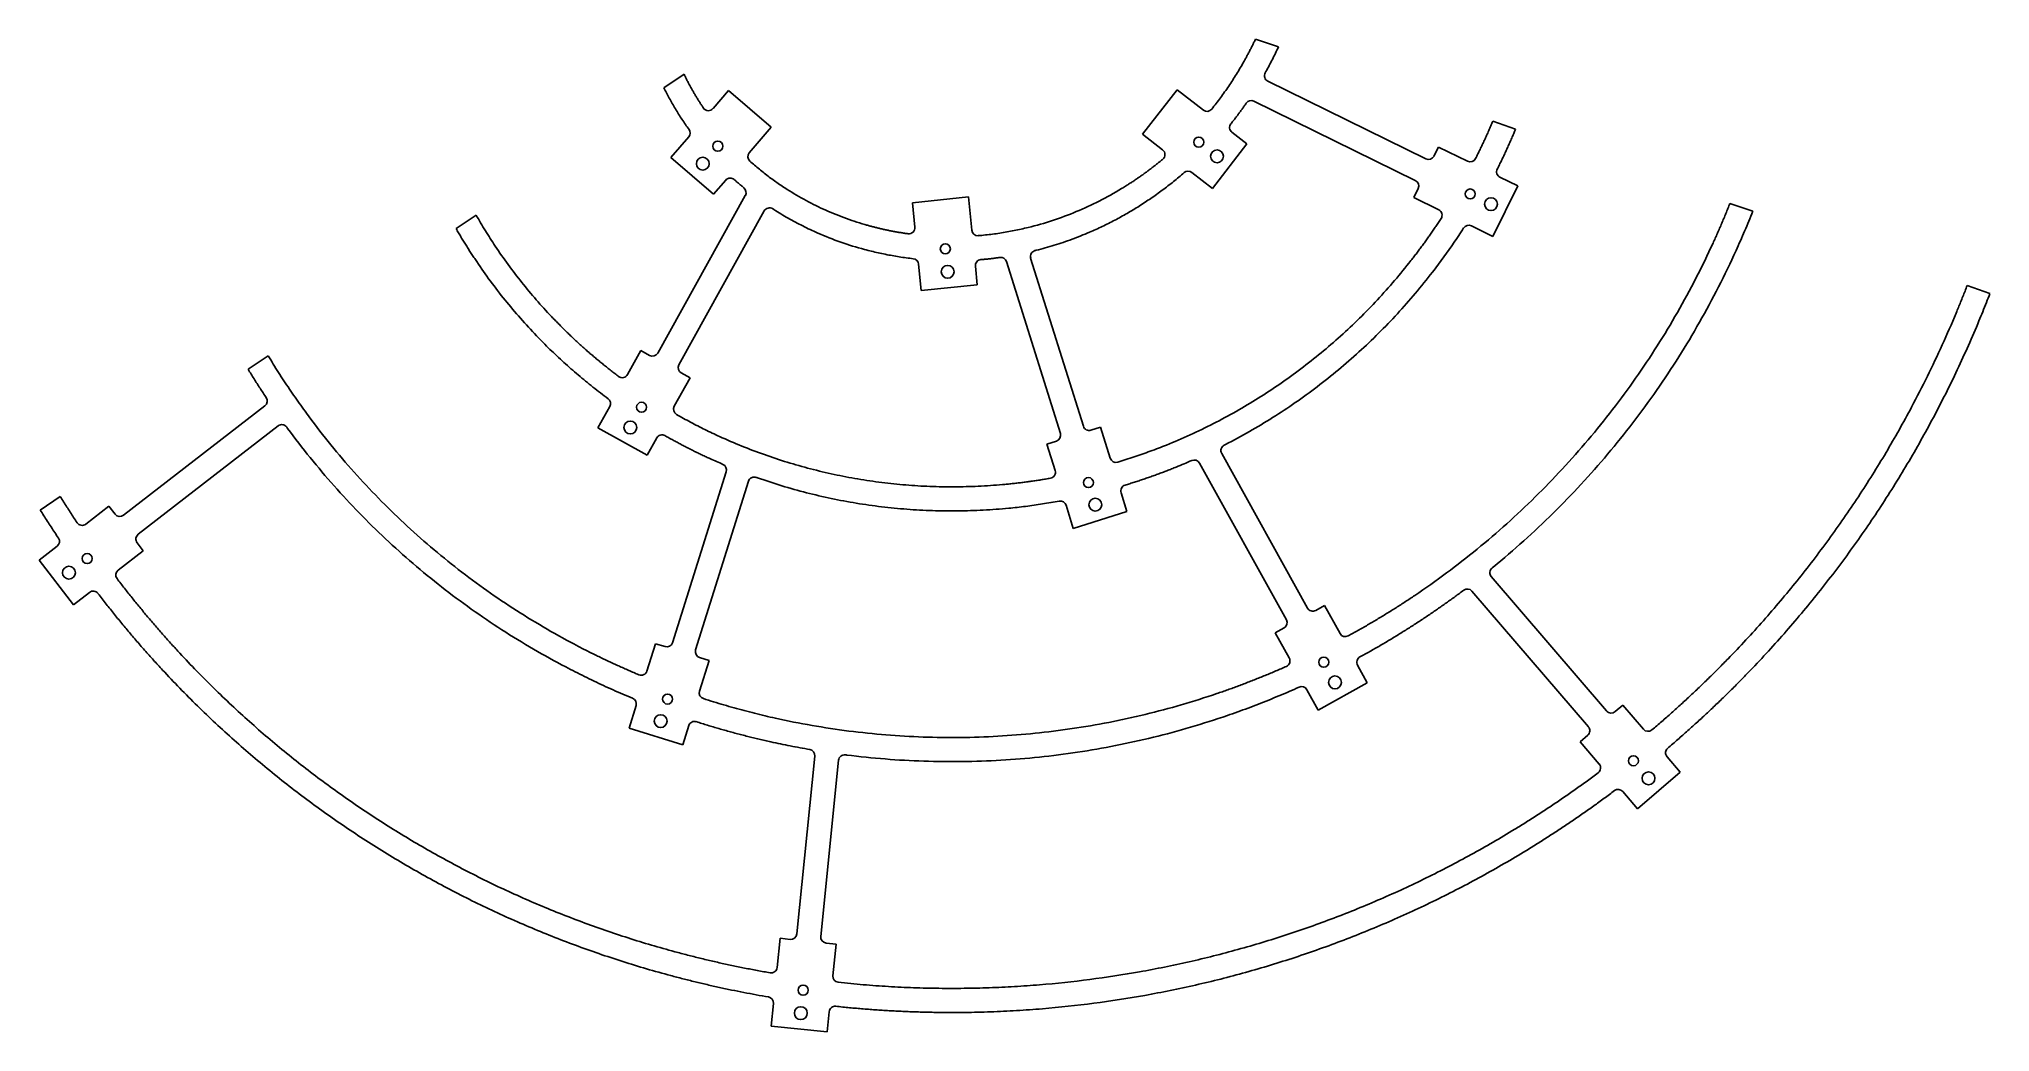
# Model space of a CAD drawing. Header units: millimetres. Extents: x -21.7 to 26.8, y -27.7 to -3.
import ezdxf

# ---------------------------------------------------------------- set-up
doc = ezdxf.new("R2010")
doc.units = ezdxf.units.MM

msp = doc.modelspace()

# ---------------------------------------------------------------- linework, layer by layer
at = {"color": 7, "linetype": 'Continuous', "lineweight": 25}
for p, q in [((9.126, -3.16), (8.556, -2.963)), ((-6.176, -4.179), (-5.674, -3.84)), ((-4.566, -4.244), (-4.953, -4.694)), ((-3.504, -5.156), (-4.566, -4.244)), ((6.602, -4.226), (5.745, -5.333)), ((7.257, -4.733), (6.602, -4.226)), ((12.799, -5.944), (8.86, -4.012)), ((12.534, -6.483), (8.513, -4.51)), ((-4.051, -5.792), (-3.504, -5.156)), ((5.745, -5.333), (6.243, -5.718)), ((8.341, -5.572), (7.968, -5.284)), ((15.031, -5.205), (14.463, -5.008)), ((-5.558, -5.399), (-5.999, -5.913)), ((7.484, -6.679), (8.341, -5.572)), ((13.109, -5.651), (12.999, -5.875)), ((13.834, -6.006), (13.109, -5.651)), ((-5.999, -5.913), (-4.937, -6.825)), ((6.97, -6.281), (7.484, -6.679)), ((-4.937, -6.825), (-4.637, -6.475)), ((12.603, -6.684), (12.493, -6.908)), ((14.468, -7.877), (15.085, -6.62)), ((15.085, -6.62), (14.642, -6.403)), ((-6.327, -10.78), (-4.148, -6.854)), ((-5.802, -11.071), (-3.677, -7.243)), ((1.405, -6.894), (0.012, -7.036)), ((0.012, -7.036), (0.074, -7.646)), ((1.489, -7.723), (1.405, -6.894)), ((12.493, -6.908), (13.116, -7.214)), ((20.937, -7.25), (20.369, -7.053)), ((-11.351, -7.681), (-10.852, -7.344)), ((13.93, -7.613), (14.468, -7.877)), ((0.167, -8.565), (0.234, -9.225)), ((1.627, -9.083), (1.58, -8.618)), ((3.696, -12.782), (2.354, -8.504)), ((4.269, -12.602), (2.956, -8.42)), ((0.234, -9.225), (1.627, -9.083)), ((26.842, -9.295), (26.275, -9.098)), ((-16.526, -11.183), (-16.029, -10.847)), ((-6.75, -10.717), (-7.081, -11.315)), ((-6.531, -10.839), (-6.75, -10.717)), ((-5.918, -12.104), (-5.525, -11.397)), ((-5.525, -11.397), (-5.744, -11.275)), ((-19.631, -14.816), (-16.111, -12.091)), ((-7.522, -12.109), (-7.817, -12.641)), ((-19.264, -15.291), (-15.779, -12.593)), ((4.695, -12.626), (4.457, -12.7)), ((4.937, -13.397), (4.695, -12.626)), ((-7.817, -12.641), (-6.593, -13.32)), ((-6.593, -13.32), (-6.355, -12.891)), ((3.598, -12.97), (3.359, -13.045)), ((3.359, -13.045), (3.566, -13.702)), ((9.324, -17.417), (7.16, -13.518)), ((9.849, -17.126), (7.713, -13.278)), ((-5.959, -17.989), (-4.623, -13.732)), ((-5.386, -18.169), (-4.069, -13.97)), ((-21.703, -14.686), (-21.205, -14.349)), ((3.837, -14.568), (4.018, -15.144)), ((5.354, -14.725), (5.207, -14.255)), ((-19.995, -14.592), (-20.57, -15.037)), ((-19.842, -14.789), (-19.995, -14.592)), ((4.018, -15.144), (5.354, -14.725)), ((-19.138, -15.699), (-19.291, -15.501)), ((-21.283, -15.589), (-21.734, -15.938)), ((-21.734, -15.938), (-20.878, -17.045)), ((-19.765, -16.184), (-19.138, -15.699)), ((17.297, -19.688), (14.425, -16.343)), ((-20.878, -17.045), (-20.477, -16.735)), ((16.842, -20.079), (13.943, -16.703)), ((10.272, -17.063), (10.053, -17.185)), ((10.659, -17.761), (10.272, -17.063)), ((9.266, -17.621), (9.047, -17.743)), ((9.047, -17.743), (9.395, -18.369)), ((-6.385, -18.013), (-6.599, -18.693)), ((-6.147, -18.087), (-6.385, -18.013)), ((-5.049, -18.432), (-5.288, -18.357)), ((-5.288, -19.193), (-5.049, -18.432)), ((11.339, -18.987), (11.096, -18.548)), ((9.833, -19.159), (10.115, -19.666)), ((10.115, -19.666), (11.339, -18.987)), ((-6.869, -19.555), (-7.044, -20.112)), ((17.698, -19.542), (17.509, -19.704)), ((18.215, -20.143), (17.698, -19.542)), ((-7.044, -20.112), (-5.708, -20.531)), ((-5.708, -20.531), (-5.558, -20.052)), ((16.826, -20.291), (16.636, -20.453)), ((-2.868, -25.239), (-2.418, -20.811)), ((16.636, -20.453), (17.112, -21.008)), ((19.131, -21.211), (18.801, -20.826)), ((-2.271, -25.299), (-1.825, -20.914)), ((18.069, -22.123), (19.131, -21.211)), ((17.699, -21.692), (18.069, -22.123)), ((-3.281, -25.347), (-3.355, -26.072)), ((-3.033, -25.373), (-3.281, -25.347)), ((-1.889, -25.489), (-2.137, -25.464)), ((-1.969, -26.278), (-1.889, -25.489)), ((-3.446, -26.97), (-3.504, -27.536)), ((-2.111, -27.678), (-2.06, -27.173)), ((-3.504, -27.536), (-2.111, -27.678))]:
    msp.add_line(p, q, dxfattribs=at)
for centre, radius in [((-4.833, -5.629), 0.125), ((7.142, -5.529), 0.125), ((7.597, -5.881), 0.16), ((-5.208, -6.065), 0.16), ((13.901, -6.819), 0.125), ((14.417, -7.072), 0.16), ((0.832, -8.184), 0.125), ((0.89, -8.756), 0.16), ((-6.732, -12.128), 0.125), ((-7.011, -12.631), 0.16), ((4.394, -14.004), 0.125), ((4.566, -14.553), 0.16), ((-20.535, -15.895), 0.125), ((-20.99, -16.247), 0.16), ((10.254, -18.474), 0.125), ((10.533, -18.977), 0.16), ((-6.084, -19.391), 0.125), ((-6.256, -19.94), 0.16), ((17.965, -20.927), 0.125), ((18.34, -21.363), 0.16), ((-2.709, -26.637), 0.125), ((-2.767, -27.209), 0.16)]:
    msp.add_circle(centre, radius, dxfattribs=at)
for centre, start, end in [((8.927, -3.878), 150.6885, 243.8702), ((-5.067, -4.596), 213.9349, 319.351), ((7.349, -4.614), 232.2547, 321.3357), ((8.447, -4.645), 63.8702, 145.3056), ((-5.672, -5.302), 319.351, 35.7739), ((8.06, -5.165), 141.4227, 232.2547), ((-3.937, -5.89), 139.351, 228.2438), ((6.151, -5.837), 309.809, 52.2547), ((6.878, -6.4), 52.2547, 131.0261), ((12.865, -5.809), 243.8702, 333.8702), ((13.9, -5.872), 243.8702, 333.3223), ((14.708, -6.268), 153.3577, 243.8702), ((-4.523, -6.573), 48.3697, 139.351), ((-4.279, -6.782), 330.9663, 50.6828), ((12.468, -6.617), 333.8702, 63.8702), ((-3.546, -7.315), 57.172, 150.9663), ((13.05, -7.348), 326.8212, 63.8702), ((-0.076, -7.661), 262.0325, 5.8048), ((1.638, -7.708), 185.8048, 274.7994), ((13.864, -7.747), 63.8702, 147.2186), ((3.1, -8.375), 103.9536, 197.4202), ((0.018, -8.58), 5.8048, 83.5154), ((1.729, -8.603), 94.9035, 185.8048), ((2.211, -8.548), 17.4202, 98.078), ((-6.458, -10.707), 240.9663, 330.9663), ((-5.671, -11.144), 150.9663, 240.9663), ((-7.212, -11.242), 233.0565, 330.9663), ((-16.203, -11.972), 307.7411, 33.6362), ((-7.653, -12.036), 330.9663, 53.5597), ((-5.787, -12.177), 150.9663, 240.3602), ((-15.687, -12.711), 36.198, 127.7411), ((4.412, -12.557), 197.4202, 287.4202), ((-6.224, -12.964), 60.3982, 150.9663), ((3.553, -12.827), 287.4202, 17.4202), ((7.844, -13.205), 117.006, 209.0325), ((-4.766, -13.687), 342.5806, 66.875), ((5.08, -13.352), 197.4202, 286.8478), ((7.029, -13.591), 29.0325, 113.6286), ((-3.926, -14.015), 70.4434, 162.5806), ((3.423, -13.747), 279.9638, 17.4202), ((5.35, -14.211), 106.8818, 197.4202), ((3.694, -14.613), 17.4202, 100.4122), ((-20.661, -14.918), 213.5939, 307.7415), ((-19.723, -14.698), 217.7415, 307.7411), ((-21.375, -15.47), 307.7415, 33.7357), ((-19.172, -15.409), 127.7411, 217.7415), ((-19.673, -16.303), 127.7415, 217.4195), ((14.539, -16.246), 129.216, 220.645), ((-20.385, -16.854), 37.4305, 127.7415), ((13.83, -16.801), 40.645, 126.8405), ((9.193, -17.49), 299.0325, 29.0325), ((9.98, -17.053), 209.0325, 299.0325), ((10.79, -17.688), 209.0325, 298.6354), ((-6.102, -17.944), 252.5806, 342.5806), ((-5.243, -18.214), 162.5806, 252.5806), ((9.264, -18.442), 293.9127, 29.0325), ((11.227, -18.475), 118.652, 209.0325), ((-6.742, -18.648), 247.2513, 342.5806), ((-7.012, -19.51), 342.5806, 67.4834), ((-5.145, -19.238), 162.5806, 252.1698), ((9.702, -19.231), 29.0325, 114.1272), ((17.411, -19.591), 220.645, 310.6448), ((-5.415, -20.097), 72.1877, 162.5806), ((16.728, -20.177), 310.6448, 40.645), ((18.328, -20.045), 220.6448, 310.3399), ((-2.567, -20.795), 354.1929, 80.2426), ((-1.676, -20.929), 82.7098, 174.1929), ((18.915, -20.728), 130.3497, 220.6448), ((16.998, -21.105), 306.7456, 40.6448), ((17.585, -21.79), 40.6448, 126.8711), ((-3.018, -25.224), 264.1929, 354.1929), ((-2.122, -25.315), 174.1929, 264.1929), ((-3.504, -26.057), 260.1732, 354.1929), ((-1.82, -26.293), 174.1929, 263.8794), ((-3.596, -26.955), 354.1929, 80.3067), ((-1.911, -27.188), 83.8898, 174.1929)]:
    msp.add_arc(centre, 0.15, start, end, dxfattribs=at)
for points, knots in [([(8.556, -2.963), (8.543, -2.99), (8.517, -3.045), (8.476, -3.126), (8.435, -3.207), (8.394, -3.288), (8.351, -3.368), (8.308, -3.448), (8.249, -3.553), (8.174, -3.682), (8.082, -3.835), (7.987, -3.986), (7.888, -4.134), (7.787, -4.281), (7.683, -4.425), (7.576, -4.568), (7.503, -4.661), (7.466, -4.708)], [0, 0, 0, 0, 0.044057, 0.088106, 0.13215, 0.176195, 0.220245, 0.264304, 0.308378, 0.39514, 0.481743, 0.568223, 0.654615, 0.740953, 0.827273, 0.91361, 1, 1, 1, 1]), ([(8.796, -3.804), (8.801, -3.794), (8.835, -3.734), (8.896, -3.623), (8.975, -3.47), (9.052, -3.316), (9.101, -3.212), (9.126, -3.16)], [0, 0, 0, 0, 0.048098, 0.286181, 0.524141, 0.762055, 1, 1, 1, 1]), ([(-5.191, -4.68), (-5.207, -4.656), (-5.239, -4.609), (-5.285, -4.537), (-5.33, -4.465), (-5.375, -4.392), (-5.418, -4.319), (-5.461, -4.246), (-5.503, -4.171), (-5.543, -4.097), (-5.583, -4.022), (-5.622, -3.946), (-5.652, -3.885), (-5.669, -3.85), (-5.674, -3.84)], [0, 0, 0, 0, 0.088135, 0.176155, 0.264072, 0.351901, 0.439654, 0.527346, 0.61499, 0.702599, 0.790188, 0.87777, 0.965358, 1, 1, 1, 1]), ([(-6.176, -4.179), (-6.166, -4.199), (-6.145, -4.24), (-6.101, -4.326), (-6.042, -4.436), (-5.967, -4.569), (-5.89, -4.701), (-5.809, -4.832), (-5.726, -4.961), (-5.64, -5.088), (-5.58, -5.172), (-5.55, -5.214)], [0, 0, 0, 0, 0.056201, 0.112456, 0.238924, 0.36541, 0.491969, 0.618653, 0.745518, 0.872616, 1, 1, 1, 1]), ([(7.943, -5.071), (7.962, -5.048), (8, -5), (8.056, -4.928), (8.111, -4.855), (8.165, -4.782), (8.219, -4.708), (8.272, -4.634), (8.306, -4.584), (8.324, -4.56)], [0, 0, 0, 0, 0.142975, 0.285888, 0.428753, 0.571584, 0.714393, 0.857194, 1, 1, 1, 1]), ([(14.463, -5.008), (14.446, -5.047), (14.413, -5.126), (14.362, -5.243), (14.309, -5.361), (14.256, -5.477), (14.202, -5.593), (14.147, -5.709), (14.091, -5.824), (14.053, -5.901), (14.034, -5.939)], [0, 0, 0, 0, 0.125038, 0.250048, 0.375038, 0.500016, 0.624993, 0.749977, 0.874976, 1, 1, 1, 1]), ([(14.574, -6.201), (14.592, -6.164), (14.628, -6.092), (14.681, -5.982), (14.734, -5.872), (14.786, -5.762), (14.836, -5.651), (14.886, -5.54), (14.935, -5.429), (14.984, -5.317), (15.015, -5.242), (15.031, -5.205)], [0, 0, 0, 0, 0.111144, 0.222264, 0.333367, 0.44446, 0.555549, 0.666641, 0.777743, 0.88886, 1, 1, 1, 1]), ([(-0.096, -7.81), (-0.127, -7.805), (-0.187, -7.797), (-0.278, -7.782), (-0.369, -7.767), (-0.459, -7.75), (-0.549, -7.733), (-0.639, -7.714), (-0.728, -7.695), (-0.818, -7.674), (-0.907, -7.652), (-0.995, -7.629), (-1.084, -7.605), (-1.319, -7.538), (-1.697, -7.414), (-2.206, -7.204), (-2.697, -6.957), (-3.057, -6.741), (-3.296, -6.582), (-3.425, -6.492), (-3.552, -6.399), (-3.676, -6.304), (-3.799, -6.206), (-3.919, -6.106), (-3.998, -6.037), (-4.037, -6.002)], [0, 0, 0, 0, 0.020926, 0.041829, 0.062714, 0.083582, 0.104437, 0.125282, 0.14612, 0.166954, 0.187787, 0.208622, 0.229461, 0.250308, 0.375552, 0.50038, 0.625563, 0.75026, 0.786049, 0.821773, 0.857449, 0.893093, 0.928721, 0.964351, 1, 1, 1, 1]), ([(6.247, -5.952), (6.224, -5.971), (6.177, -6.01), (6.107, -6.067), (6.036, -6.123), (5.964, -6.178), (5.892, -6.232), (5.819, -6.286), (5.746, -6.339), (5.673, -6.391), (5.598, -6.442), (5.524, -6.493), (5.448, -6.542), (5.372, -6.591), (5.296, -6.639), (5.065, -6.781), (4.67, -7.001), (4.096, -7.267), (3.504, -7.487), (3.041, -7.62), (2.719, -7.695), (2.542, -7.732), (2.365, -7.766), (2.187, -7.795), (2.009, -7.82), (1.83, -7.841), (1.71, -7.852), (1.651, -7.857)], [0, 0, 0, 0, 0.017937, 0.035856, 0.05376, 0.071651, 0.08953, 0.1074, 0.125263, 0.14312, 0.160975, 0.178828, 0.196682, 0.214538, 0.2324, 0.250268, 0.375474, 0.500326, 0.625515, 0.750219, 0.786049, 0.8218, 0.85749, 0.893137, 0.928759, 0.964374, 1, 1, 1, 1]), ([(3.063, -8.23), (3.074, -8.227), (3.236, -8.187), (3.546, -8.099), (3.988, -7.949), (4.386, -7.79), (4.74, -7.63), (5.053, -7.473), (5.359, -7.304), (5.609, -7.153), (5.805, -7.026), (5.95, -6.929), (6.093, -6.829), (6.235, -6.726), (6.374, -6.62), (6.511, -6.512), (6.647, -6.401), (6.735, -6.325), (6.78, -6.286)], [0, 0, 0, 0, 0.008074, 0.118112, 0.228282, 0.338896, 0.421421, 0.503952, 0.586614, 0.669535, 0.710816, 0.752074, 0.793324, 0.834583, 0.875864, 0.917184, 0.958558, 1, 1, 1, 1]), ([(-4.424, -6.461), (-4.404, -6.478), (-4.365, -6.513), (-4.305, -6.565), (-4.245, -6.615), (-4.204, -6.649), (-4.184, -6.666)], [0, 0, 0, 0, 0.250128, 0.500154, 0.750103, 1, 1, 1, 1]), ([(-3.465, -7.189), (-3.455, -7.196), (-3.33, -7.276), (-3.085, -7.424), (-2.721, -7.618), (-2.285, -7.823), (-1.773, -8.025), (-1.322, -8.165), (-1.008, -8.245), (-0.836, -8.286), (-0.664, -8.322), (-0.49, -8.355), (-0.316, -8.384), (-0.141, -8.41), (-0.024, -8.424), (0.035, -8.431)], [0, 0, 0, 0, 0.009037, 0.119001, 0.229089, 0.339595, 0.504418, 0.669871, 0.717002, 0.764107, 0.811208, 0.858327, 0.905484, 0.952701, 1, 1, 1, 1]), ([(20.369, -7.053), (20.352, -7.095), (20.319, -7.178), (20.268, -7.302), (20.216, -7.426), (20.164, -7.55), (20.11, -7.674), (20.056, -7.797), (20.002, -7.919), (19.831, -8.295), (19.529, -8.918), (19.066, -9.771), (18.565, -10.601), (18.026, -11.409), (17.452, -12.19), (16.843, -12.945), (16.199, -13.672), (15.523, -14.367), (14.816, -15.032), (14.079, -15.662), (13.314, -16.259), (12.711, -16.686), (12.288, -16.967), (12.055, -17.117), (11.82, -17.264), (11.583, -17.408), (11.345, -17.548), (11.104, -17.686), (10.943, -17.775), (10.862, -17.82)], [0, 0, 0, 0, 0.009178, 0.018355, 0.027531, 0.036706, 0.04588, 0.055055, 0.06423, 0.073405, 0.139606, 0.205797, 0.272027, 0.338185, 0.404394, 0.470564, 0.536766, 0.602929, 0.669136, 0.735286, 0.801467, 0.867641, 0.886579, 0.905502, 0.924413, 0.943315, 0.962211, 0.981105, 1, 1, 1, 1]), ([(14.444, -16.129), (14.454, -16.122), (14.722, -15.903), (15.238, -15.459), (15.968, -14.773), (16.665, -14.052), (17.328, -13.301), (17.956, -12.52), (18.547, -11.712), (19.101, -10.877), (19.616, -10.017), (20.092, -9.135), (20.42, -8.454), (20.629, -7.987), (20.734, -7.742), (20.837, -7.497), (20.904, -7.332), (20.937, -7.25)], [0, 0, 0, 0, 0.00332, 0.093375, 0.183514, 0.273574, 0.363698, 0.45376, 0.543879, 0.63391, 0.72405, 0.814118, 0.904205, 0.928153, 0.952099, 0.976047, 1, 1, 1, 1]), ([(-11.351, -7.681), (-11.33, -7.716), (-11.29, -7.786), (-11.228, -7.89), (-11.165, -7.994), (-11.101, -8.097), (-11.037, -8.199), (-10.971, -8.302), (-10.904, -8.403), (-10.75, -8.635), (-10.498, -8.992), (-10.135, -9.461), (-9.751, -9.915), (-9.43, -10.265), (-9.181, -10.52), (-9.012, -10.687), (-8.841, -10.851), (-8.666, -11.012), (-8.49, -11.17), (-8.31, -11.325), (-8.128, -11.477), (-7.942, -11.626), (-7.755, -11.773), (-7.628, -11.868), (-7.564, -11.915)], [0, 0, 0, 0, 0.0211952, 0.0423904, 0.0635872, 0.0847873, 0.1059925, 0.1272042, 0.1484243, 0.1696544, 0.2733926, 0.3772738, 0.4810098, 0.584868, 0.6263774, 0.6678558, 0.7093149, 0.7507669, 0.7922238, 0.8336975, 0.8752, 0.9167433, 0.9583394, 1, 1, 1, 1]), ([(-7.302, -11.362), (-7.334, -11.338), (-7.397, -11.29), (-7.491, -11.218), (-7.584, -11.144), (-7.676, -11.07), (-7.768, -10.995), (-7.859, -10.92), (-7.949, -10.844), (-8.039, -10.767), (-8.128, -10.689), (-8.216, -10.61), (-8.303, -10.531), (-8.39, -10.451), (-8.476, -10.37), (-8.561, -10.288), (-8.645, -10.206), (-8.729, -10.122), (-8.812, -10.039), (-8.895, -9.954), (-9.078, -9.762), (-9.357, -9.455), (-9.716, -9.024), (-10.057, -8.578), (-10.315, -8.209), (-10.5, -7.926), (-10.621, -7.734), (-10.739, -7.54), (-10.814, -7.409), (-10.852, -7.344)], [0, 0, 0, 0, 0.021981, 0.043943, 0.065887, 0.087815, 0.10973, 0.131632, 0.153523, 0.175405, 0.19728, 0.21915, 0.241016, 0.262879, 0.284742, 0.306607, 0.328474, 0.350347, 0.372225, 0.394112, 0.416009, 0.520029, 0.623954, 0.727977, 0.831866, 0.873934, 0.91597, 0.957988, 1, 1, 1, 1]), ([(13.175, -7.43), (13.154, -7.463), (13.111, -7.528), (13.046, -7.625), (12.98, -7.722), (12.913, -7.818), (12.846, -7.914), (12.778, -8.009), (12.709, -8.103), (12.639, -8.197), (12.569, -8.291), (12.498, -8.383), (12.319, -8.614), (12.022, -8.976), (11.594, -9.456), (11.145, -9.917), (10.677, -10.358), (10.19, -10.778), (9.685, -11.177), (9.163, -11.553), (8.626, -11.906), (8.074, -12.236), (7.507, -12.54), (6.928, -12.82), (6.469, -13.017), (6.136, -13.148), (5.936, -13.223), (5.734, -13.296), (5.532, -13.366), (5.328, -13.432), (5.192, -13.474), (5.124, -13.495)], [0, 0, 0, 0, 0.011384, 0.022763, 0.034137, 0.045508, 0.056875, 0.06824, 0.079604, 0.090967, 0.102329, 0.113692, 0.125056, 0.187607, 0.25009, 0.312623, 0.375111, 0.437636, 0.500117, 0.562644, 0.625108, 0.687632, 0.750084, 0.812592, 0.875046, 0.895891, 0.916723, 0.937545, 0.958362, 0.979179, 1, 1, 1, 1]), ([(7.776, -13.071), (7.787, -13.066), (7.998, -12.958), (8.405, -12.738), (8.984, -12.39), (9.548, -12.017), (10.094, -11.62), (10.623, -11.199), (11.132, -10.755), (11.622, -10.29), (12.09, -9.803), (12.537, -9.297), (12.868, -8.888), (13.095, -8.59), (13.229, -8.409), (13.36, -8.226), (13.489, -8.042), (13.615, -7.855), (13.697, -7.729), (13.737, -7.666)], [0, 0, 0, 0, 0.004463, 0.087393, 0.17043, 0.253355, 0.336377, 0.419307, 0.502308, 0.585231, 0.66822, 0.751119, 0.834112, 0.861742, 0.889372, 0.917006, 0.944652, 0.972315, 1, 1, 1, 1]), ([(1.716, -8.454), (1.748, -8.451), (1.811, -8.445), (1.906, -8.436), (2.001, -8.425), (2.095, -8.413), (2.158, -8.404), (2.19, -8.4)], [0, 0, 0, 0, 0.2000878, 0.4001072, 0.6000827, 0.8000388, 1, 1, 1, 1]), ([(26.275, -9.098), (26.257, -9.144), (26.222, -9.236), (26.167, -9.373), (26.112, -9.51), (26.056, -9.646), (25.908, -10.004), (25.658, -10.577), (25.288, -11.359), (24.828, -12.256), (24.263, -13.261), (23.574, -14.36), (22.834, -15.426), (22.177, -16.284), (21.627, -16.951), (21.203, -17.442), (20.768, -17.922), (20.396, -18.313), (20.092, -18.621), (19.862, -18.85), (19.629, -19.075), (19.394, -19.298), (19.155, -19.518), (18.915, -19.735), (18.672, -19.949), (18.508, -20.089), (18.425, -20.16)], [0, 0, 0, 0, 0.010766, 0.021533, 0.0323, 0.043069, 0.053839, 0.116967, 0.180029, 0.243087, 0.337722, 0.432319, 0.526941, 0.621543, 0.668885, 0.716187, 0.763474, 0.810773, 0.834457, 0.858125, 0.881781, 0.905429, 0.929071, 0.952711, 0.976353, 1, 1, 1, 1]), ([(18.818, -20.614), (18.86, -20.578), (18.944, -20.506), (19.069, -20.398), (19.194, -20.288), (19.318, -20.178), (19.442, -20.067), (19.565, -19.956), (19.687, -19.844), (19.809, -19.731), (19.93, -19.617), (20.05, -19.502), (20.17, -19.387), (20.288, -19.271), (20.407, -19.155), (20.524, -19.037), (20.641, -18.919), (20.874, -18.682), (21.217, -18.32), (21.662, -17.828), (22.097, -17.325), (22.659, -16.641), (23.332, -15.762), (24.089, -14.67), (24.793, -13.543), (25.444, -12.385), (26.039, -11.197), (26.431, -10.312), (26.662, -9.751), (26.754, -9.523), (26.813, -9.371), (26.842, -9.295)], [0, 0, 0, 0, 0.011842, 0.023683, 0.035522, 0.047361, 0.059199, 0.071037, 0.082876, 0.094716, 0.106558, 0.118401, 0.130246, 0.142094, 0.153945, 0.165799, 0.177657, 0.18952, 0.236885, 0.284241, 0.331613, 0.379028, 0.473758, 0.568516, 0.663235, 0.757998, 0.852693, 0.947472, 0.964984, 0.982493, 1, 1, 1, 1]), ([(-6.8, -18.786), (-6.842, -18.769), (-6.926, -18.733), (-7.052, -18.679), (-7.177, -18.624), (-7.302, -18.568), (-7.426, -18.511), (-7.55, -18.454), (-7.673, -18.395), (-7.796, -18.336), (-7.919, -18.276), (-8.041, -18.215), (-8.163, -18.154), (-8.285, -18.091), (-8.627, -17.911), (-9.185, -17.601), (-9.941, -17.133), (-10.675, -16.633), (-11.386, -16.1), (-12.072, -15.535), (-12.732, -14.94), (-13.364, -14.316), (-13.967, -13.664), (-14.54, -12.985), (-14.95, -12.451), (-15.22, -12.078), (-15.361, -11.877), (-15.5, -11.674), (-15.637, -11.47), (-15.77, -11.264), (-15.901, -11.056), (-15.986, -10.916), (-16.029, -10.847)], [0, 0, 0, 0, 0.011059, 0.022113, 0.033163, 0.044209, 0.055252, 0.066292, 0.07733, 0.088367, 0.099402, 0.110436, 0.12147, 0.132505, 0.14354, 0.2153, 0.287062, 0.358864, 0.430579, 0.502339, 0.574091, 0.64589, 0.717585, 0.78933, 0.861065, 0.880944, 0.900807, 0.920658, 0.940499, 0.960335, 0.980167, 1, 1, 1, 1]), ([(-16.526, -11.183), (-16.502, -11.223), (-16.454, -11.302), (-16.38, -11.421), (-16.306, -11.539), (-16.231, -11.656), (-16.155, -11.773), (-16.103, -11.851), (-16.078, -11.889)], [0, 0, 0, 0, 0.1666523, 0.3332995, 0.4999497, 0.666611, 0.8332918, 1, 1, 1, 1]), ([(-15.566, -12.623), (-15.558, -12.633), (-15.37, -12.89), (-14.988, -13.386), (-14.393, -14.088), (-13.767, -14.763), (-13.111, -15.408), (-12.426, -16.023), (-11.714, -16.606), (-10.976, -17.156), (-10.214, -17.672), (-9.429, -18.153), (-8.816, -18.492), (-8.387, -18.713), (-8.152, -18.83), (-7.916, -18.945), (-7.678, -19.056), (-7.438, -19.165), (-7.198, -19.27), (-7.036, -19.338), (-6.955, -19.372)], [0, 0, 0, 0, 0.003316, 0.086374, 0.169451, 0.252452, 0.335581, 0.418636, 0.501706, 0.584707, 0.667814, 0.750857, 0.833907, 0.857621, 0.881333, 0.905047, 0.928767, 0.952496, 0.976239, 1, 1, 1, 1]), ([(3.448, -13.895), (3.409, -13.902), (3.33, -13.915), (3.211, -13.935), (3.091, -13.953), (2.972, -13.97), (2.853, -13.987), (2.733, -14.002), (2.614, -14.016), (2.494, -14.029), (2.374, -14.042), (2.094, -14.068), (1.653, -14.098), (1.051, -14.113), (0.449, -14.103), (-0.152, -14.067), (-0.752, -14.005), (-1.348, -13.917), (-1.939, -13.804), (-2.525, -13.665), (-3.105, -13.501), (-3.676, -13.312), (-4.239, -13.098), (-4.669, -12.913), (-4.972, -12.772), (-5.153, -12.684), (-5.332, -12.594), (-5.51, -12.501), (-5.687, -12.406), (-5.803, -12.34), (-5.861, -12.308)], [0, 0, 0, 0, 0.012523, 0.02504, 0.037552, 0.050059, 0.062563, 0.075065, 0.087565, 0.100064, 0.112563, 0.125064, 0.18762, 0.250101, 0.312635, 0.375123, 0.437649, 0.50013, 0.562665, 0.625121, 0.687639, 0.750093, 0.812591, 0.87505, 0.895902, 0.916737, 0.93756, 0.958375, 0.979187, 1, 1, 1, 1]), ([(-6.15, -12.834), (-6.116, -12.853), (-6.049, -12.891), (-5.948, -12.946), (-5.847, -13.001), (-5.745, -13.055), (-5.643, -13.109), (-5.54, -13.161), (-5.437, -13.213), (-5.333, -13.264), (-5.229, -13.314), (-5.124, -13.363), (-5.002, -13.419), (-4.864, -13.481), (-4.759, -13.526), (-4.707, -13.549)], [0, 0, 0, 0, 0.071625, 0.143244, 0.214862, 0.286484, 0.358113, 0.429755, 0.501415, 0.573097, 0.644806, 0.716547, 0.788325, 0.894172, 1, 1, 1, 1]), ([(5.306, -14.067), (5.345, -14.055), (5.424, -14.031), (5.541, -13.994), (5.657, -13.956), (5.774, -13.917), (5.89, -13.877), (6.006, -13.836), (6.121, -13.794), (6.236, -13.751), (6.351, -13.708), (6.466, -13.663), (6.607, -13.606), (6.775, -13.537), (6.904, -13.481), (6.969, -13.453)], [0, 0, 0, 0, 0.069272, 0.138532, 0.207785, 0.277037, 0.346291, 0.415552, 0.484825, 0.554114, 0.623424, 0.69276, 0.762127, 0.881071, 1, 1, 1, 1]), ([(-3.875, -13.874), (-3.864, -13.878), (-3.653, -13.952), (-3.24, -14.088), (-2.424, -14.316), (-1.595, -14.49), (-0.757, -14.609), (-0.125, -14.671), (0.509, -14.706), (1.143, -14.713), (1.778, -14.693), (2.27, -14.656), (2.621, -14.62), (2.831, -14.595), (3.04, -14.567), (3.25, -14.536), (3.459, -14.502), (3.598, -14.478), (3.667, -14.465)], [0, 0, 0, 0, 0.0047054, 0.0876272, 0.1706428, 0.3365213, 0.4194315, 0.5024188, 0.5853234, 0.6682943, 0.7511689, 0.8341507, 0.8617747, 0.8893982, 0.9170269, 0.9446663, 0.9723222, 1, 1, 1, 1]), ([(-20.786, -15.001), (-20.815, -14.958), (-20.872, -14.872), (-20.957, -14.742), (-21.04, -14.611), (-21.123, -14.481), (-21.178, -14.393), (-21.205, -14.349)], [0, 0, 0, 0, 0.20012, 0.400173, 0.600166, 0.800105, 1, 1, 1, 1]), ([(-21.703, -14.686), (-21.673, -14.733), (-21.614, -14.827), (-21.525, -14.968), (-21.434, -15.108), (-21.343, -15.248), (-21.281, -15.341), (-21.25, -15.387)], [0, 0, 0, 0, 0.199891, 0.399829, 0.599821, 0.799875, 1, 1, 1, 1]), ([(-3.53, -26.205), (-3.583, -26.196), (-3.69, -26.177), (-3.849, -26.148), (-4.008, -26.118), (-4.168, -26.087), (-4.326, -26.055), (-4.485, -26.022), (-4.643, -25.988), (-4.801, -25.953), (-4.959, -25.917), (-5.117, -25.88), (-5.275, -25.842), (-5.432, -25.803), (-5.589, -25.763), (-5.746, -25.722), (-6.046, -25.642), (-6.488, -25.518), (-7.069, -25.339), (-7.645, -25.147), (-8.408, -24.873), (-9.349, -24.498), (-10.456, -23.997), (-11.538, -23.444), (-12.593, -22.841), (-13.62, -22.19), (-14.614, -21.492), (-15.575, -20.748), (-16.346, -20.091), (-16.944, -19.544), (-17.383, -19.124), (-17.811, -18.693), (-18.159, -18.326), (-18.433, -18.028), (-18.635, -17.801), (-18.835, -17.572), (-19.032, -17.341), (-19.227, -17.108), (-19.418, -16.872), (-19.607, -16.635), (-19.731, -16.474), (-19.792, -16.394)], [0, 0, 0, 0, 0.008342, 0.016682, 0.025019, 0.033355, 0.04169, 0.050023, 0.058356, 0.066688, 0.07502, 0.083352, 0.091684, 0.100017, 0.108352, 0.116687, 0.125025, 0.156297, 0.187546, 0.218789, 0.250042, 0.312571, 0.375044, 0.437559, 0.500041, 0.562544, 0.625035, 0.68755, 0.750021, 0.781298, 0.812543, 0.843775, 0.875011, 0.890646, 0.906274, 0.921896, 0.937515, 0.953132, 0.968751, 0.984373, 1, 1, 1, 1]), ([(-20.266, -16.763), (-20.232, -16.807), (-20.165, -16.895), (-20.062, -17.026), (-19.959, -17.156), (-19.855, -17.286), (-19.751, -17.415), (-19.645, -17.543), (-19.539, -17.671), (-19.432, -17.798), (-19.324, -17.924), (-19.215, -18.05), (-19.105, -18.175), (-18.995, -18.299), (-18.884, -18.423), (-18.772, -18.546), (-18.556, -18.78), (-18.231, -19.122), (-17.792, -19.563), (-17.341, -19.994), (-16.728, -20.555), (-15.936, -21.229), (-14.949, -21.991), (-13.928, -22.706), (-12.874, -23.373), (-11.79, -23.99), (-10.679, -24.555), (-9.542, -25.068), (-8.577, -25.451), (-7.794, -25.731), (-7.202, -25.926), (-6.606, -26.108), (-6.106, -26.248), (-5.704, -26.354), (-5.401, -26.429), (-5.098, -26.501), (-4.794, -26.569), (-4.489, -26.634), (-4.184, -26.695), (-3.878, -26.753), (-3.673, -26.789), (-3.57, -26.807)], [0, 0, 0, 0, 0.0083375, 0.0166732, 0.0250074, 0.0333405, 0.0416728, 0.0500046, 0.0583363, 0.0666682, 0.0750006, 0.0833339, 0.0916684, 0.1000044, 0.1083423, 0.1166823, 0.1250249, 0.1562657, 0.1875035, 0.2187557, 0.2500396, 0.3125156, 0.3750416, 0.4375321, 0.5000399, 0.5625172, 0.6250318, 0.6874945, 0.7500185, 0.7812632, 0.8124989, 0.8437425, 0.8750108, 0.8906377, 0.9062595, 0.9218783, 0.9374961, 0.9531152, 0.9687374, 0.984365, 1, 1, 1, 1]), ([(11.155, -18.343), (11.197, -18.32), (11.28, -18.275), (11.405, -18.205), (11.529, -18.134), (11.653, -18.063), (11.777, -17.99), (11.9, -17.917), (12.022, -17.843), (12.144, -17.768), (12.266, -17.693), (12.387, -17.616), (12.507, -17.539), (12.627, -17.461), (12.747, -17.382), (12.901, -17.279), (13.088, -17.151), (13.307, -16.997), (13.525, -16.841), (13.668, -16.734), (13.74, -16.681)], [0, 0, 0, 0, 0.046501, 0.092999, 0.139496, 0.185994, 0.232494, 0.278999, 0.325511, 0.372033, 0.418565, 0.465111, 0.511671, 0.55825, 0.604847, 0.651466, 0.738634, 0.82577, 0.912887, 1, 1, 1, 1]), ([(9.325, -18.579), (9.281, -18.598), (9.194, -18.636), (9.062, -18.693), (8.93, -18.749), (8.798, -18.804), (8.666, -18.857), (8.533, -18.91), (8.4, -18.962), (8.267, -19.014), (8.133, -19.064), (7.999, -19.113), (7.864, -19.161), (7.729, -19.209), (7.346, -19.34), (6.71, -19.541), (5.812, -19.78), (4.904, -19.978), (3.988, -20.135), (3.066, -20.25), (2.139, -20.324), (1.21, -20.355), (0.281, -20.344), (-0.646, -20.29), (-1.57, -20.194), (-2.489, -20.055), (-3.184, -19.917), (-3.658, -19.809), (-3.916, -19.746), (-4.173, -19.68), (-4.429, -19.61), (-4.684, -19.537), (-4.938, -19.461), (-5.107, -19.408), (-5.191, -19.381)], [0, 0, 0, 0, 0.009634, 0.019264, 0.02889, 0.038512, 0.048131, 0.057748, 0.067362, 0.076975, 0.086587, 0.096198, 0.105809, 0.115419, 0.125031, 0.187547, 0.250048, 0.312589, 0.375061, 0.437582, 0.500066, 0.562584, 0.625056, 0.68757, 0.750037, 0.812536, 0.875016, 0.892896, 0.910762, 0.928618, 0.946466, 0.964311, 0.982154, 1, 1, 1, 1]), ([(-1.657, -20.78), (-1.645, -20.782), (-1.315, -20.824), (-0.665, -20.89), (0.294, -20.945), (1.256, -20.955), (2.216, -20.921), (3.174, -20.843), (4.127, -20.721), (5.074, -20.556), (6.013, -20.349), (6.941, -20.099), (7.639, -19.876), (8.113, -19.71), (8.371, -19.616), (8.628, -19.518), (8.883, -19.417), (9.137, -19.313), (9.39, -19.206), (9.557, -19.132), (9.641, -19.095)], [0, 0, 0, 0, 0.003186, 0.086229, 0.169341, 0.252378, 0.335488, 0.418533, 0.501632, 0.584647, 0.667765, 0.750812, 0.833883, 0.857597, 0.88131, 0.905026, 0.928749, 0.952483, 0.976232, 1, 1, 1, 1]), ([(-5.369, -19.954), (-5.322, -19.969), (-5.228, -19.999), (-5.087, -20.043), (-4.945, -20.086), (-4.804, -20.127), (-4.661, -20.168), (-4.519, -20.208), (-4.376, -20.246), (-4.233, -20.284), (-4.09, -20.32), (-3.946, -20.356), (-3.803, -20.391), (-3.658, -20.424), (-3.481, -20.464), (-3.272, -20.509), (-3.029, -20.558), (-2.786, -20.605), (-2.623, -20.633), (-2.542, -20.648)], [0, 0, 0, 0, 0.0507369, 0.1014684, 0.1521972, 0.2029258, 0.2536568, 0.3043929, 0.3551365, 0.4058904, 0.4566571, 0.5074392, 0.5582393, 0.60906, 0.6599038, 0.7449545, 0.8299793, 0.9149905, 1, 1, 1, 1]), ([(17.088, -21.226), (17.043, -21.259), (16.953, -21.326), (16.818, -21.425), (16.682, -21.523), (16.546, -21.62), (16.409, -21.717), (16.271, -21.812), (16.133, -21.907), (15.995, -22.001), (15.855, -22.094), (15.716, -22.186), (15.575, -22.277), (15.434, -22.368), (15.293, -22.457), (15.151, -22.546), (14.877, -22.714), (14.47, -22.957), (13.923, -23.266), (13.369, -23.562), (12.622, -23.94), (11.671, -24.379), (10.508, -24.852), (9.323, -25.271), (8.12, -25.634), (6.902, -25.941), (5.671, -26.19), (4.429, -26.381), (3.388, -26.491), (2.553, -26.55), (1.926, -26.58), (1.298, -26.594), (0.775, -26.594), (0.356, -26.586), (0.042, -26.577), (-0.271, -26.564), (-0.585, -26.547), (-0.898, -26.527), (-1.211, -26.502), (-1.523, -26.475), (-1.732, -26.453), (-1.836, -26.442)], [0, 0, 0, 0, 0.008344, 0.016686, 0.025025, 0.033362, 0.041697, 0.050031, 0.058364, 0.066696, 0.075027, 0.083358, 0.09169, 0.100021, 0.108354, 0.116688, 0.125023, 0.156305, 0.187558, 0.218796, 0.250038, 0.312553, 0.375041, 0.437547, 0.500039, 0.562556, 0.625031, 0.687551, 0.750019, 0.781285, 0.812527, 0.843764, 0.875012, 0.890648, 0.906275, 0.921897, 0.937516, 0.953133, 0.968751, 0.984373, 1, 1, 1, 1]), ([(-1.895, -27.039), (-1.838, -27.045), (-1.724, -27.057), (-1.553, -27.074), (-1.382, -27.089), (-1.211, -27.104), (-1.04, -27.117), (-0.869, -27.13), (-0.698, -27.141), (-0.526, -27.151), (-0.355, -27.16), (-0.183, -27.168), (-0.012, -27.175), (0.16, -27.181), (0.331, -27.185), (0.503, -27.189), (0.832, -27.194), (1.319, -27.194), (1.962, -27.179), (2.605, -27.148), (3.462, -27.087), (4.529, -26.973), (5.801, -26.776), (7.064, -26.52), (8.312, -26.204), (9.545, -25.83), (10.758, -25.399), (11.95, -24.912), (12.924, -24.46), (13.689, -24.072), (14.256, -23.768), (14.816, -23.45), (15.276, -23.174), (15.641, -22.948), (15.912, -22.774), (16.181, -22.598), (16.448, -22.419), (16.713, -22.236), (16.976, -22.051), (17.237, -21.862), (17.409, -21.734), (17.495, -21.67)], [0, 0, 0, 0, 0.0083372, 0.0166727, 0.0250066, 0.0333395, 0.0416715, 0.0500031, 0.0583346, 0.0666663, 0.0749985, 0.0833316, 0.0916659, 0.1000017, 0.1083395, 0.1166794, 0.1250219, 0.1562749, 0.1875171, 0.2187658, 0.2500387, 0.3125116, 0.3750412, 0.4375151, 0.5000375, 0.5625241, 0.62503, 0.6875097, 0.7500189, 0.7812532, 0.8124854, 0.8437322, 0.8750108, 0.8906328, 0.906251, 0.9218677, 0.9374848, 0.9531045, 0.9687289, 0.98436, 1, 1, 1, 1])]:
    msp.add_open_spline(points, degree=3, knots=knots, dxfattribs=at)

doc.saveas('drawing.dxf')
